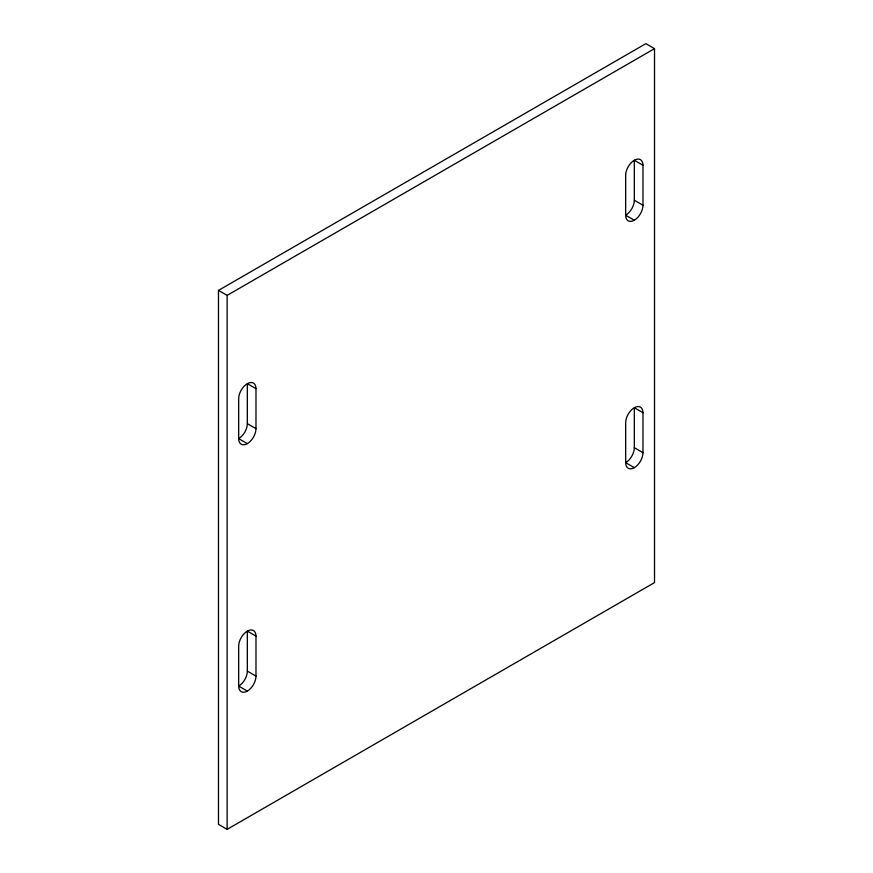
<?xml version="1.0" encoding="UTF-8"?>
<svg xmlns="http://www.w3.org/2000/svg" width="873" height="873" viewBox="0 0 873 873"><rect width="100%" height="100%" fill="white"/><g stroke="black" fill="none" stroke-linecap="round" stroke-linejoin="round"><path stroke-width="1.31" d="M218.479 290.403L645.867 43.65L654.521 48.648L654.521 582.597L227.133 829.35L218.479 824.352L218.479 290.403L227.133 295.39L654.521 48.648M642.975 165.248L634.322 160.25A12.244 7.071 -60 0 0 625.668 175.233L625.668 215.216A12.244 7.071 -60 0 0 634.322 220.214A12.244 7.071 -60 0 0 642.975 205.22L642.975 165.248A12.244 7.071 -60 0 0 634.322 160.25L634.322 200.223A12.244 7.071 -60 0 1 625.668 215.216L634.322 220.214M634.322 200.223L642.975 205.22M642.975 412.7L634.322 407.713A12.244 7.071 -60 0 0 625.668 422.696L625.668 462.679A12.244 7.071 -60 0 0 634.322 467.666A12.244 7.071 -60 0 0 642.975 452.683L642.975 412.7A12.244 7.071 -60 0 0 634.322 407.702L634.322 447.685A12.244 7.071 -60 0 1 625.668 462.679L634.322 467.666M634.322 447.685L642.975 452.683M255.985 388.671L247.332 383.673A12.244 7.071 -60 0 0 238.678 398.666L238.678 438.639A12.244 7.071 -60 0 0 247.332 443.637A12.244 7.071 -60 0 0 255.985 428.643L255.985 388.671A12.244 7.071 -60 0 0 247.332 383.673L247.332 423.656A12.244 7.071 -60 0 1 238.678 438.639L247.332 443.637M247.332 423.656L255.985 428.643M255.985 636.122L247.332 631.124A12.244 7.071 -60 0 0 238.678 646.107L238.678 686.091A12.244 7.071 -60 0 0 247.332 691.089A12.244 7.071 -60 0 0 255.985 676.095L255.985 636.122A12.244 7.071 -60 0 0 247.332 631.124L247.332 671.097A12.244 7.071 -60 0 1 238.678 686.091L247.332 691.089M247.332 671.097L255.985 676.095M227.133 295.39L227.133 829.35"/></g></svg>
